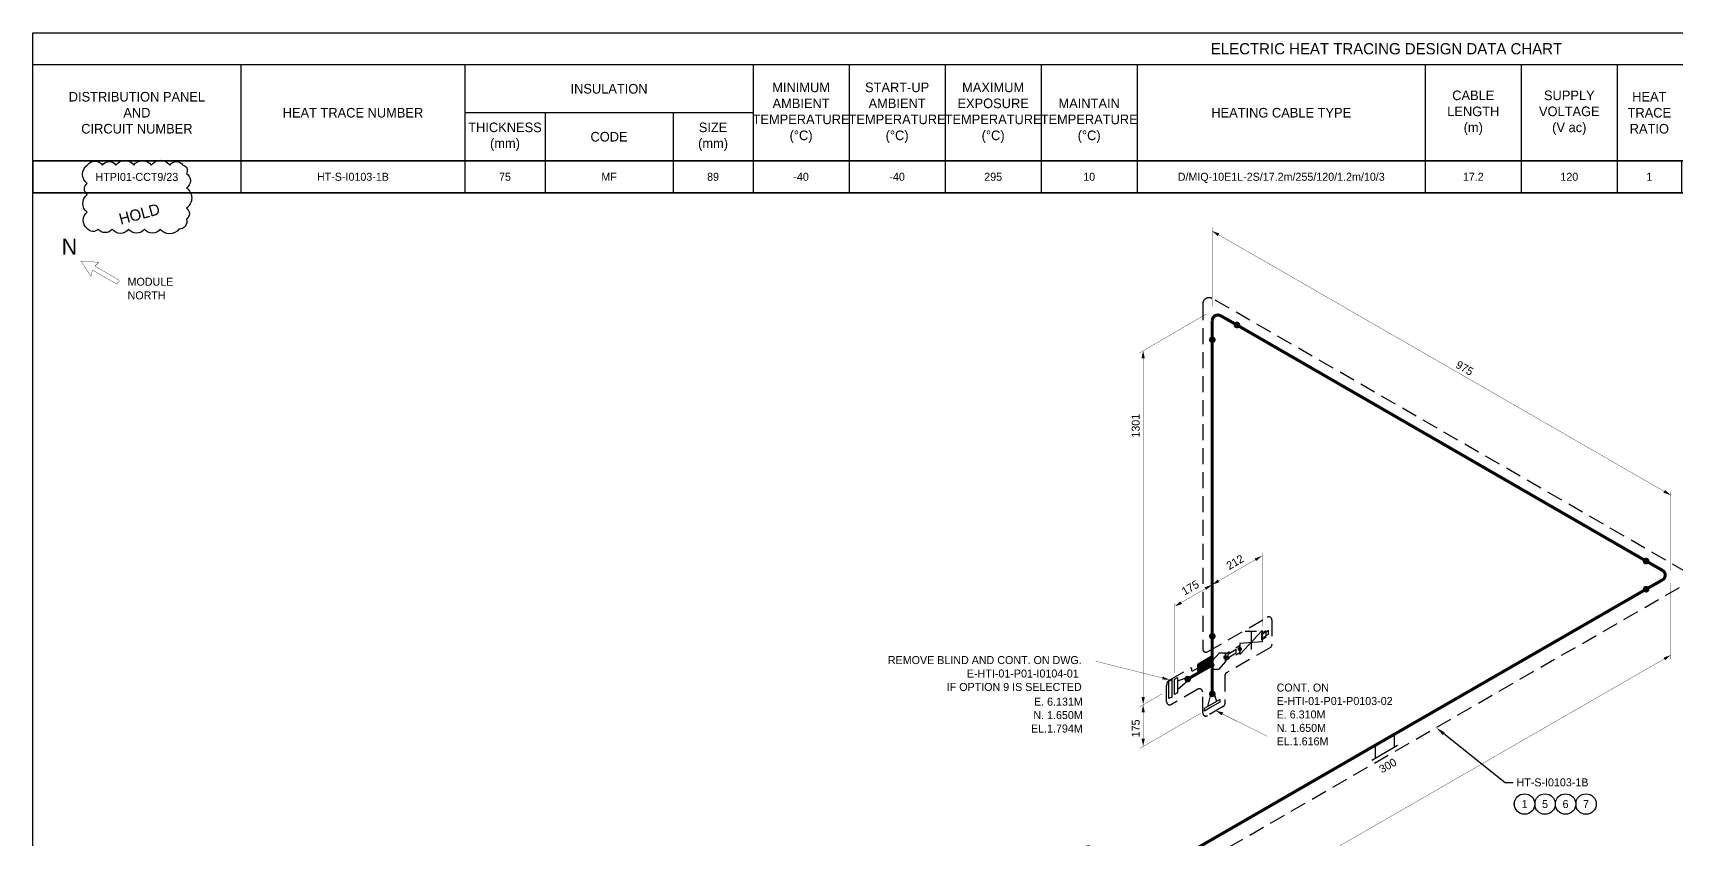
# Model space of a CAD drawing. Extents: x 0 to 847, y -42 to 494.
# Drawn here: x 0 to 513, y 242 to 494 of the extents above; entities that cross this region are included whole.
import ezdxf
from ezdxf import colors
from ezdxf.entities.mleader import LeaderData, LeaderLine
from ezdxf.enums import TextEntityAlignment as Align
from ezdxf.math import Vec2, Vec3

# ---------------------------------------------------------------- set-up
doc = ezdxf.new("R2010")
doc.units = 0
doc.header["$LTSCALE"] = 10
doc.header["$MEASUREMENT"] = 0
doc.linetypes.add('DASHED', pattern=[0.75, 0.5, -0.25])
for name, color, linetype in [('DIMENSION', 2, 'Continuous'), ('HEAT_TRACE', 3, 'DASHED'), ('HOLD', 1, 'Continuous'), ('PIPE', 7, 'Continuous'), ('SYMBOL-3', 3, 'Continuous'), ('TABLE-1', 1, 'Continuous'), ('TABLE-7', 7, 'Continuous'), ('TEXT-2', 2, 'Continuous'), ('TEXT2', 40, 'Continuous'), ('TITLE', 7, 'Continuous'), ('WELDS', 7, 'Continuous'), ('Wipeout', 7, 'Continuous')]:
    doc.layers.add(name, color=color, linetype=linetype)
doc.styles.add('framdcn', font='', dxfattribs={"height": 2.4})
doc.styles.add('Scovan Elec', font='')
doc.styles.get("Standard").update_dxf_attribs({"font": ''})
doc.styles.get('framdcn').set_extended_font_data('Franklin Gothic Medium Cond')
doc.styles.get('Scovan Elec').set_extended_font_data('Franklin Gothic Medium Cond')
doc.styles.get('Standard').set_extended_font_data('Franklin Gothic Medium Cond')

# ---------------------------------------------------------------- blocks, each defined once
blk = doc.blocks.new('*T18')
at = {"layer": 'TABLE-7', "color": 0, "linetype": 'ByBlock', "lineweight": -2, "transparency": 16777216}
for p, q in [((0, 0), (843.77, 0)), ((0, 0), (0, -10)), ((65, 0), (65, -10)), ((135, 0), (135, -10)), ((160, 0), (160, -10)), ((200, 0), (200, -10)), ((225, 0), (225, -10)), ((255, 0), (255, -10)), ((285, 0), (285, -10)), ((315, 0), (315, -10)), ((345, 0), (345, -10)), ((435, 0), (435, -10)), ((465, 0), (465, -10)), ((495, 0), (495, -10)), ((515, 0), (515, -10)), ((545, 0), (545, -10)), ((575, 0), (575, -10)), ((605, 0), (605, -10)), ((635, 0), (635, -10)), ((665, 0), (665, -10)), ((700, 0), (700, -10)), ((730, 0), (730, -10)), ((770, 0), (770, -10)), ((808, 0), (808, -10)), ((843.77, 0), (843.77, -10)), ((0, -10), (843.77, -10))]:
    blk.add_line(p, q, dxfattribs=at)
blk = doc.blocks.new('Heat_Trace_Design_Data')
at = {"layer": 'TEXT-2', "style": 'Scovan Elec'}
blk.add_attdef('PNL#-CKT#_1', text='', height=2.5, dxfattribs=at).set_placement((32.5, -5), align=Align.MIDDLE)
for tag, p in [('TRACE#_1', (100, -5)), ('INSU.THK_1', (147.5, -5)), ('INSU.CODE_1', (180, -5)), ('INSU.SIZE_1', (212.5, -5)), ('MIN.TEMP_1', (240, -5)), ('STARTUP.TEMP_1', (270, -5)), ('EXP.TEMP_1', (300, -5)), ('MAINT.TEMP_1', (330, -5)), ('CABLE.TYPE_1', (390, -5)), ('CABLE.LENGTH_1', (450, -5)), ('SUPPLY.VOLT_1', (480, -5)), ('HT.RATIO_1', (505, -5)), ('OPER.CURRENT_1', (530, -5)), ('COLD.CURRENT_1', (560, -5)), ('OPER.WATT_1', (590, -5)), ('COLD.WATT_1', (620, -5)), ('HEATER.OUTPUT_1', (650, -5)), ('PIPE.MAT_1', (682.5, -5)), ('HEAT.LOSS_1', (715, -5)), ('AREA.CLASS_1', (750, -5)), ('TEMPERATURE.CODE_1', (789, -5)), ('HI.LIMIT.SET.PT_1', (825.89, -5))]:
    blk.add_attdef(tag, text='', height=2.5, dxfattribs=at).set_placement(p, align=Align.MIDDLE_CENTER)
blk = doc.blocks.new('NorthDatum')
at = {"style": 'Scovan Elec'}
blk.add_text('NORTH', height=2.5, dxfattribs=at).set_placement((0, -2.13), align=Align.MIDDLE_LEFT)
blk.add_attdef('NA_DATUM', text='', height=2.5, dxfattribs=at).set_placement((0, 2.13), align=Align.MIDDLE_LEFT)
blk = doc.blocks.new('block1')
at = {"layer": 'TEXT2', "style": 'framdcn'}
for s, p in [('E. 6.310M', (0, 0)), ('N. 1.650M', (0, -4.2)), ('EL.1.616M', (0, -8.4))]:
    blk.add_text(s, height=2.5, dxfattribs=at).set_placement(p)
blk = doc.blocks.new('block4')
at = {"layer": 'TEXT2', "style": 'framdcn'}
for s, p in [('E. 6.131M', (0, 0)), ('N. 1.650M', (0, -4.2)), ('EL.1.794M', (0, -8.4))]:
    blk.add_text(s, height=2.5, dxfattribs=at).set_placement(p, align=Align.RIGHT)
blk = doc.blocks.new('block11')
at = {"layer": 'PIPE', "linetype": 'ByBlock', "flags": 128}
for points in [[(-2.4, -0.5), (2.4, 2.2)], [(0, 0), (-2.4, -1.4)], [(-1.4, 0), (-0.5, 3.8)], [(-0.5, 3.8), (0.5, 4.4)], [(2.4, 1.4), (0, 0)], [(0.5, 4.4), (1.3, 1.6)], [(2.4, 2.2), (2.4, 1.4)], [(-2.4, -1.4), (-2.4, -0.5)]]:
    blk.add_lwpolyline(points, dxfattribs=at)
at = {"flags": 1}
for tag in ['Tag', 'UCI', 'Pipe Ref', 'Description', 'Key']:
    blk.add_attdef(tag, (0, 0), '', height=1, dxfattribs=at)
blk = doc.blocks.new('block12')
at = {"layer": 'PIPE', "linetype": 'ByBlock', "const_width": 0.95, "flags": 128}
for points in [[(0, 18), (0, 9)], [(-7.7, 4.6), (0, 9)], [(0, 9), (0, 0)]]:
    blk.add_lwpolyline(points, dxfattribs=at)
at = {"flags": 1}
for tag in ['Tag', 'UCI', 'Pipe Ref', 'Description', 'Key']:
    blk.add_attdef(tag, (0, 0), '', height=1, dxfattribs=at)
blk = doc.blocks.new('block13')
at = {"layer": 'PIPE', "linetype": 'ByBlock', "flags": 128}
for points in [[(2.1, 3.7), (0, 1.3)], [(0, 1.3), (0, 0)], [(0, 0), (0, -1.3)], [(4.2, 3.7), (2.1, 3.7)], [(2.1, -1.3), (4.2, 1.1)], [(4.1, 3.5), (5.4, 4.2)], [(4.1, 1.3), (4.1, 3.5)], [(5.4, 2.1), (4.1, 1.3)], [(4.2, 1.1), (4.2, 3.7)], [(0, -1.3), (2.1, -1.3)]]:
    blk.add_lwpolyline(points, dxfattribs=at)
at = {"flags": 1}
for tag in ['Tag', 'UCI', 'Pipe Ref', 'Description', 'Key']:
    blk.add_attdef(tag, (0, 0), '', height=1, dxfattribs=at)
blk = doc.blocks.new('block14')
at = {"layer": 'PIPE', "linetype": 'ByBlock', "flags": 128}
for points in [[(2.7, 2.1), (0, 0.5)], [(0, -0.5), (2.7, 1)], [(0, 0.5), (0, 0)], [(0, 0), (0, -0.5)], [(2.7, 1), (2.7, 2.1)]]:
    blk.add_lwpolyline(points, dxfattribs=at)
at = {"flags": 1}
for tag in ['Tag', 'UCI', 'Pipe Ref', 'Description', 'Key']:
    blk.add_attdef(tag, (0, 0), '', height=1, dxfattribs=at)
blk = doc.blocks.new('block15')
at = {"layer": 'PIPE', "linetype": 'ByBlock', "flags": 128}
for points in [[(1.3, -2), (8.3, 5.5)], [(6.5, 5.2), (3, 5.2)], [(4.8, 5.2), (4.8, -0.4)], [(8.2, 4.8), (9.5, 5.5)], [(8.3, 5.5), (8.3, 2)], [(1.3, 0.8), (0, 0)], [(8.3, 2), (1.3, 1.4)], [(1.3, 1.4), (1.3, -0.3)], [(1.3, -1.4), (1.3, 0.8)], [(8.2, 2.6), (8.2, 4.8)], [(9.5, 3.4), (8.2, 2.6)], [(0, -2.1), (1.3, -1.4)], [(1.3, -0.3), (1.3, -2)]]:
    blk.add_lwpolyline(points, dxfattribs=at)
at = {"flags": 1}
for tag in ['Tag', 'UCI', 'Pipe Ref', 'Description', 'Key']:
    blk.add_attdef(tag, (0, 0), '', height=1, dxfattribs=at)
blk = doc.blocks.new('block16')
at = {"layer": 'PIPE', "linetype": 'ByBlock', "flags": 128}
for points in [[(1.3, 1.6), (0, 0.3)], [(0, 0.3), (0, 0)], [(0, -0.4), (1.3, 0)], [(0, 0), (0, -0.4)], [(2.1, 1.8), (1.3, 1.3)], [(1.3, 0), (1.3, 1.6)], [(1.3, 0.2), (2.1, 0.7)], [(2.1, 0.7), (2.1, 1.8)]]:
    blk.add_lwpolyline(points, dxfattribs=at)
at = {"flags": 1}
for tag in ['Tag', 'UCI', 'Pipe Ref', 'Description', 'Key']:
    blk.add_attdef(tag, (0, 0), '', height=1, dxfattribs=at)
blk = doc.blocks.new('block17')
at = {"layer": 'PIPE', "linetype": 'ByBlock', "flags": 128}
for points in [[(-0.9, 1.9), (0, 2.4)], [(-0.9, -2.9), (-0.9, 1.9)], [(0, 2.4), (0, 0)], [(3.2, 2.4), (0, 1.3)], [(0, -1.4), (3.2, 1.4)], [(0, 0), (0, -2.4)], [(3.2, 1.4), (3.2, 2.4)], [(0, -2.4), (-0.9, -2.9)]]:
    blk.add_lwpolyline(points, dxfattribs=at)
at = {"flags": 1}
for tag in ['Tag', 'UCI', 'Pipe Ref', 'Description', 'Key']:
    blk.add_attdef(tag, (0, 0), '', height=1, dxfattribs=at)
blk = doc.blocks.new('block18')
at = {"layer": 'PIPE', "linetype": 'ByBlock', "flags": 128}
for points in [[(-1, 2.2), (0, 2.8)], [(-1, -3.3), (-1, 2.2)], [(0, 2.8), (0, 0)], [(0, 0), (0, -2.8)], [(0, -2.8), (-1, -3.3)]]:
    blk.add_lwpolyline(points, dxfattribs=at)
at = {"flags": 1}
for tag in ['Tag', 'UCI', 'Pipe Ref', 'Description', 'Key']:
    blk.add_attdef(tag, (0, 0), '', height=1, dxfattribs=at)
blk = doc.blocks.new('block20')
at = {"layer": 'PIPE', "linetype": 'ByBlock', "const_width": 0.95, "flags": 128}
for points in [[(0.87, 1.5), (0.59, 1.63), (0.3, 1.71), (0, 1.73), (-0.3, 1.71), (-0.59, 1.63), (-0.87, 1.5), (-1.11, 1.33), (-1.33, 1.11), (-1.5, 0.87), (-1.63, 0.59), (-1.71, 0.3), (-1.73, 0)], [(-1.73, 0), (-1.73, -6)], [(5.97, -1.4), (0.87, 1.5)]]:
    blk.add_lwpolyline(points, dxfattribs=at)
at = {"flags": 1}
for tag in ['Tag', 'UCI', 'Pipe Ref', 'Description', 'Key']:
    blk.add_attdef(tag, (0, 0), '', height=1, dxfattribs=at)
blk = doc.blocks.new('block22')
at = {"layer": 'PIPE', "linetype": 'ByBlock', "const_width": 0.95, "flags": 128}
for points in [[(0.87, 1.5), (-4.23, 4.4)], [(0.87, -1.5), (0.87, -1.5), (1.11, -1.33), (1.33, -1.11), (1.5, -0.87), (1.63, -0.59), (1.71, -0.3), (1.73, 0), (1.71, 0.3), (1.63, 0.59), (1.5, 0.87), (1.33, 1.11), (1.11, 1.33), (0.87, 1.5)], [(-4.23, -4.4), (0.87, -1.5)]]:
    blk.add_lwpolyline(points, dxfattribs=at)
at = {"flags": 1}
for tag in ['Tag', 'UCI', 'Pipe Ref', 'Description', 'Key']:
    blk.add_attdef(tag, (0, 0), '', height=1, dxfattribs=at)
blk = doc.blocks.new('block23')
at = {"layer": 'PIPE', "linetype": 'ByBlock', "const_width": 0.95, "flags": 128}
for points in [[(-81.7, -47.1), (0, 0)], [(-177.3, -102.3), (-81.7, -47.1)]]:
    blk.add_lwpolyline(points, dxfattribs=at)
at = {"flags": 1}
for tag in ['Tag', 'UCI', 'Pipe Ref', 'Description', 'Key']:
    blk.add_attdef(tag, (0, 0), '', height=1, dxfattribs=at)
blk = doc.blocks.new('block24')
at = {"layer": 'PIPE', "linetype": 'ByBlock', "flags": 128}
for points in [[(-8, -4.6), (0, 0)], [(-7, 0), (-7, -4)], [(-1, 3.5), (-1, -0.5)]]:
    blk.add_lwpolyline(points, dxfattribs=at)
at = {"flags": 1}
for tag in ['Tag', 'UCI', 'Pipe Ref', 'Description', 'Key']:
    blk.add_attdef(tag, (0, 0), '', height=1, dxfattribs=at)
blk = doc.blocks.new('block34')
at = {"layer": 'WELDS'}
h = blk.add_hatch(color=256, dxfattribs=at)
edge = h.paths.add_edge_path(flags=0)
edge.add_arc((0, 0), 1.05, 0, 360)
at = {"flags": 1}
for tag in ['Tag', 'UCI', 'Pipe Ref', 'Description', 'Key']:
    blk.add_attdef(tag, (0, 0), '', height=1, dxfattribs=at)
blk = doc.blocks.new('block35')
at = {"layer": 'WELDS'}
h = blk.add_hatch(color=256, dxfattribs=at)
edge = h.paths.add_edge_path(flags=0)
edge.add_arc((0, 0), 0.7, 0, 360)
at = {"flags": 1}
for tag in ['Tag', 'UCI', 'Pipe Ref', 'Description', 'Key']:
    blk.add_attdef(tag, (0, 0), '', height=1, dxfattribs=at)
blk = doc.blocks.new('block36')
at = {"layer": 'WELDS'}
h = blk.add_hatch(color=256, dxfattribs=at)
edge = h.paths.add_edge_path(flags=0)
edge.add_arc((0, 0), 0.7, 0, 360)
at = {"flags": 1}
for tag in ['Tag', 'UCI', 'Pipe Ref', 'Description', 'Key']:
    blk.add_attdef(tag, (0, 0), '', height=1, dxfattribs=at)
blk = doc.blocks.new('block37')
at = {"layer": 'WELDS'}
h = blk.add_hatch(color=256, dxfattribs=at)
edge = h.paths.add_edge_path(flags=0)
edge.add_arc((0, 0), 0.7, 0, 360)
at = {"flags": 1}
for tag in ['Tag', 'UCI', 'Pipe Ref', 'Description', 'Key']:
    blk.add_attdef(tag, (0, 0), '', height=1, dxfattribs=at)
blk = doc.blocks.new('block38')
at = {"layer": 'WELDS'}
h = blk.add_hatch(color=256, dxfattribs=at)
edge = h.paths.add_edge_path(flags=0)
edge.add_arc((0, 0), 1.05, 0, 360)
at = {"flags": 1}
for tag in ['Tag', 'UCI', 'Pipe Ref', 'Description', 'Key']:
    blk.add_attdef(tag, (0, 0), '', height=1, dxfattribs=at)
blk = doc.blocks.new('block39')
at = {"layer": 'WELDS'}
h = blk.add_hatch(color=256, dxfattribs=at)
edge = h.paths.add_edge_path(flags=0)
edge.add_arc((0, 0), 1.05, 0, 360)
at = {"flags": 1}
for tag in ['Tag', 'UCI', 'Pipe Ref', 'Description', 'Key']:
    blk.add_attdef(tag, (0, 0), '', height=1, dxfattribs=at)
blk = doc.blocks.new('block40')
at = {"layer": 'WELDS'}
h = blk.add_hatch(color=256, dxfattribs=at)
edge = h.paths.add_edge_path(flags=0)
edge.add_arc((0, 0), 1.05, 0, 360)
at = {"flags": 1}
for tag in ['Tag', 'UCI', 'Pipe Ref', 'Description', 'Key']:
    blk.add_attdef(tag, (0, 0), '', height=1, dxfattribs=at)
blk = doc.blocks.new('block41')
at = {"layer": 'WELDS'}
h = blk.add_hatch(color=256, dxfattribs=at)
edge = h.paths.add_edge_path(flags=0)
edge.add_arc((0, 0), 1.05, 0, 360)
at = {"flags": 1}
for tag in ['Tag', 'UCI', 'Pipe Ref', 'Description', 'Key']:
    blk.add_attdef(tag, (0, 0), '', height=1, dxfattribs=at)
blk = doc.blocks.new('block42')
at = {"layer": 'WELDS'}
h = blk.add_hatch(color=256, dxfattribs=at)
edge = h.paths.add_edge_path(flags=0)
edge.add_arc((0, 0), 1.05, 0, 360)
at = {"flags": 1}
for tag in ['Tag', 'UCI', 'Pipe Ref', 'Description', 'Key']:
    blk.add_attdef(tag, (0, 0), '', height=1, dxfattribs=at)
blk = doc.blocks.new('block43')
at = {"layer": 'WELDS'}
h = blk.add_hatch(color=256, dxfattribs=at)
edge = h.paths.add_edge_path(flags=0)
edge.add_arc((0, 0), 1.05, 0, 360)
at = {"flags": 1}
for tag in ['Tag', 'UCI', 'Pipe Ref', 'Description', 'Key']:
    blk.add_attdef(tag, (0, 0), '', height=1, dxfattribs=at)
blk = doc.blocks.new('*U84')
blk.add_wipeout([(0, 3.2), (-0.4, 3.17), (-0.8, 3.1), (-1.18, 2.98), (-1.54, 2.8), (-1.88, 2.59), (-2.19, 2.33), (-2.47, 2.04), (-2.7, 1.71), (-2.9, 1.36), (-3.04, 0.99), (-3.14, 0.6), (-3.19, 0.2), (-3.19, -0.2), (-3.14, -0.6), (-3.04, -0.99), (-2.9, -1.36), (-2.7, -1.71), (-2.47, -2.04), (-2.19, -2.33), (-1.88, -2.59), (-1.54, -2.8), (-1.18, -2.98), (-0.8, -3.1), (-0.4, -3.17), (0, -3.2), (0.4, -3.17), (0.8, -3.1), (1.18, -2.98), (1.54, -2.8), (1.88, -2.59), (2.19, -2.33), (2.47, -2.04), (2.7, -1.71), (2.9, -1.36), (3.04, -0.99), (3.14, -0.6), (3.19, -0.2), (3.19, 0.2), (3.14, 0.6), (3.04, 0.99), (2.9, 1.36), (2.7, 1.71), (2.47, 2.04), (2.19, 2.33), (1.88, 2.59), (1.54, 2.8), (1.18, 2.98), (0.8, 3.1), (0.4, 3.17)]).dxf.layer = 'Wipeout'
blk.add_circle((0, 0), 3.2)
at = {"color": 2}
blk.add_attdef('TAG1', text='', height=2.5, dxfattribs=at).set_placement((0, 0), align=Align.MIDDLE)
blk.add_attdef('TAG2', text='', height=2.5, dxfattribs=at).set_placement((3, -3), align=Align.MIDDLE_LEFT)
blk = doc.blocks.new('*U85')
blk.add_wipeout([(0, 3.2), (-0.4, 3.17), (-0.8, 3.1), (-1.18, 2.98), (-1.54, 2.8), (-1.88, 2.59), (-2.19, 2.33), (-2.47, 2.04), (-2.7, 1.71), (-2.9, 1.36), (-3.04, 0.99), (-3.14, 0.6), (-3.19, 0.2), (-3.19, -0.2), (-3.14, -0.6), (-3.04, -0.99), (-2.9, -1.36), (-2.7, -1.71), (-2.47, -2.04), (-2.19, -2.33), (-1.88, -2.59), (-1.54, -2.8), (-1.18, -2.98), (-0.8, -3.1), (-0.4, -3.17), (0, -3.2), (0.4, -3.17), (0.8, -3.1), (1.18, -2.98), (1.54, -2.8), (1.88, -2.59), (2.19, -2.33), (2.47, -2.04), (2.7, -1.71), (2.9, -1.36), (3.04, -0.99), (3.14, -0.6), (3.19, -0.2), (3.19, 0.2), (3.14, 0.6), (3.04, 0.99), (2.9, 1.36), (2.7, 1.71), (2.47, 2.04), (2.19, 2.33), (1.88, 2.59), (1.54, 2.8), (1.18, 2.98), (0.8, 3.1), (0.4, 3.17)]).dxf.layer = 'Wipeout'
blk.add_circle((0, 0), 3.2)
at = {"color": 2}
blk.add_attdef('TAG1', text='', height=2.5, dxfattribs=at).set_placement((0, 0), align=Align.MIDDLE)
blk.add_attdef('TAG2', text='', height=2.5, dxfattribs=at).set_placement((3, -3), align=Align.MIDDLE_LEFT)
blk = doc.blocks.new('*U86')
blk.add_wipeout([(0, 3.2), (-0.4, 3.17), (-0.8, 3.1), (-1.18, 2.98), (-1.54, 2.8), (-1.88, 2.59), (-2.19, 2.33), (-2.47, 2.04), (-2.7, 1.71), (-2.9, 1.36), (-3.04, 0.99), (-3.14, 0.6), (-3.19, 0.2), (-3.19, -0.2), (-3.14, -0.6), (-3.04, -0.99), (-2.9, -1.36), (-2.7, -1.71), (-2.47, -2.04), (-2.19, -2.33), (-1.88, -2.59), (-1.54, -2.8), (-1.18, -2.98), (-0.8, -3.1), (-0.4, -3.17), (0, -3.2), (0.4, -3.17), (0.8, -3.1), (1.18, -2.98), (1.54, -2.8), (1.88, -2.59), (2.19, -2.33), (2.47, -2.04), (2.7, -1.71), (2.9, -1.36), (3.04, -0.99), (3.14, -0.6), (3.19, -0.2), (3.19, 0.2), (3.14, 0.6), (3.04, 0.99), (2.9, 1.36), (2.7, 1.71), (2.47, 2.04), (2.19, 2.33), (1.88, 2.59), (1.54, 2.8), (1.18, 2.98), (0.8, 3.1), (0.4, 3.17)]).dxf.layer = 'Wipeout'
blk.add_circle((0, 0), 3.2)
at = {"color": 2}
blk.add_attdef('TAG1', text='', height=2.5, dxfattribs=at).set_placement((0, 0), align=Align.MIDDLE)
blk.add_attdef('TAG2', text='', height=2.5, dxfattribs=at).set_placement((3, -3), align=Align.MIDDLE_LEFT)
blk = doc.blocks.new('*U87')
blk.add_wipeout([(0, 3.2), (-0.4, 3.17), (-0.8, 3.1), (-1.18, 2.98), (-1.54, 2.8), (-1.88, 2.59), (-2.19, 2.33), (-2.47, 2.04), (-2.7, 1.71), (-2.9, 1.36), (-3.04, 0.99), (-3.14, 0.6), (-3.19, 0.2), (-3.19, -0.2), (-3.14, -0.6), (-3.04, -0.99), (-2.9, -1.36), (-2.7, -1.71), (-2.47, -2.04), (-2.19, -2.33), (-1.88, -2.59), (-1.54, -2.8), (-1.18, -2.98), (-0.8, -3.1), (-0.4, -3.17), (0, -3.2), (0.4, -3.17), (0.8, -3.1), (1.18, -2.98), (1.54, -2.8), (1.88, -2.59), (2.19, -2.33), (2.47, -2.04), (2.7, -1.71), (2.9, -1.36), (3.04, -0.99), (3.14, -0.6), (3.19, -0.2), (3.19, 0.2), (3.14, 0.6), (3.04, 0.99), (2.9, 1.36), (2.7, 1.71), (2.47, 2.04), (2.19, 2.33), (1.88, 2.59), (1.54, 2.8), (1.18, 2.98), (0.8, 3.1), (0.4, 3.17)]).dxf.layer = 'Wipeout'
blk.add_circle((0, 0), 3.2)
at = {"color": 2}
blk.add_attdef('TAG1', text='', height=2.5, dxfattribs=at).set_placement((0, 0), align=Align.MIDDLE)
blk.add_attdef('TAG2', text='', height=2.5, dxfattribs=at).set_placement((3, -3), align=Align.MIDDLE_LEFT)
blk = doc.blocks.new('*U93')
h = blk.add_hatch(color=256)
h.dxf.hatch_style = 1
edge = h.paths.add_edge_path()
edge.add_ellipse((1.95, 0.25), major_axis=(0.153, 0.265), ratio=0.57735, start_angle=225, end_angle=315)
edge.add_line((2.17, 0.37), (2.17, 2.13))
edge.add_ellipse((1.95, 2), major_axis=(0.153, 0.265), ratio=0.57735, start_angle=-45, end_angle=45)
edge.add_line((1.95, 2.25), (-1.95, 0))
edge.add_ellipse((-1.95, -0.25), major_axis=(0.153, 0.265), ratio=0.57735, start_angle=45, end_angle=135)
edge.add_line((-2.17, -0.37), (-2.17, -2.12))
edge.add_ellipse((-1.95, -2), major_axis=(0.153, 0.265), ratio=0.57735, start_angle=135, end_angle=225)
edge.add_line((-1.95, -2.25), (1.95, 0))
at = {"extrusion": (0, 0.816497, 0.57735)}
for p, q in [((1.95, 2.25), (-1.95, 0)), ((-1.95, -2.25), (1.95, 0)), ((2.17, 0.38), (2.17, 2.12)), ((-2.17, -0.38), (-2.17, -2.12))]:
    blk.add_line(p, q, dxfattribs=at)
for centre, start_param, end_param in [((-1.95, -0.25), 0.785398, 2.356194), ((1.95, 2), -0.785398, 0.785398), ((1.95, 0.25), 3.926991, 5.497787), ((-1.95, -2), 2.356194, 3.926991)]:
    blk.add_ellipse(centre, major_axis=(0.153, 0.265), ratio=0.57735, start_param=start_param, end_param=end_param)

msp = doc.modelspace()

# ---------------------------------------------------------------- hatches: boundary and pattern name
at = {"layer": 'DIMENSION'}
for points in [[(368.37, 432.4), (370.67, 431.6), (370.17, 430.8)], [(346.87, 395), (347.37, 392.6), (346.37, 392.6)], [(511.7, 349.8), (509.4, 350.6), (509.9, 351.4)], [(383.97, 330.8), (382.17, 329.2), (381.67, 330)], [(368.37, 321.8), (366.57, 320.2), (366.07, 321)], [(368.37, 321.8), (370.17, 323.4), (370.67, 322.6)], [(356.67, 315), (358.47, 316.6), (358.97, 315.8)], [(511.7, 299.8), (509.9, 298.2), (509.4, 299)], [(346.87, 284.3), (346.37, 286.7), (347.37, 286.7)], [(346.87, 284.3), (347.37, 281.9), (346.37, 281.9)], [(346.87, 271.3), (346.37, 273.7), (347.37, 273.7)]]:
    msp.add_hatch(color=256, dxfattribs=at).paths.add_polyline_path(points)
at = {"layer": 'TEXT2'}
for points in [[(355.17, 292.1), (352.77, 292.2), (352.97, 293.1)], [(369.5, 282.47), (371.9, 281.87), (371.4, 280.97)]]:
    msp.add_hatch(color=256, dxfattribs=at).paths.add_polyline_path(points)

# ---------------------------------------------------------------- linework, layer by layer
at = {"layer": 'DIMENSION', "linetype": 'ByBlock', "const_width": 0.1, "flags": 128}
for points in [[(368.47, 408.8), (368.47, 433.5)], [(511.7, 349.8), (369.79, 431.58)], [(366.57, 406.4), (345.77, 394.3)], [(346.87, 395), (346.87, 284.3)], [(511.7, 326.2), (511.7, 350.9)], [(383.97, 330.8), (368.37, 321.8)], [(384.07, 308.7), (384.07, 331.8)], [(368.37, 321.8), (356.67, 315)], [(368.47, 320.5), (368.47, 322.9)], [(511.7, 322.4), (511.7, 298.5)], [(356.77, 294.2), (356.77, 316.1)], [(511.7, 299.8), (326.6, 193.1)], [(352.77, 287.7), (345.77, 283.6)], [(346.87, 284.3), (346.87, 271.3)], [(364.97, 281.7), (345.77, 270.6)]]:
    msp.add_lwpolyline(points, dxfattribs=at)
at = {"layer": 'HEAT_TRACE'}
msp.add_lwpolyline([(516.62, 325.73), (368.46, 411.27, 0.57735), (365.46, 409.54), (365.46, 301.73, 0.57735), (366.96, 300.87), (385.61, 311.63, -0.57735), (387.11, 310.77), (387.11, 303.08, -0.267949), (386.61, 302.21), (372.89, 294.29, 0.267949), (372.39, 293.42), (372.39, 284.58, -0.267949), (371.89, 283.71), (366.96, 280.87, -0.57735), (365.46, 281.73), (365.46, 288.27, 0.57735), (363.96, 289.13), (355.7, 284.37, -0.57735), (354.2, 285.23), (354.2, 290.35, -0.267949), (355.2, 292.08), (361.62, 295.78, -0.57735), (362, 295.57), (362, 295.12, 0.57735), (362.37, 294.91), (363.83, 295.75)], format="xyb", dxfattribs=at)
at = {"layer": 'HOLD'}
msp.add_lwpolyline([(17, 453, -0.520567), (21.77, 453, -0.520567), (25.95, 453, -0.520567), (31.57, 453, -0.520567), (37.01, 453, -0.520567), (42.75, 453, -0.520567), (46.87, 453, -0.520567), (48, 450.41, -0.520567), (48, 445.81, -0.520567), (48, 439.57, -0.520567), (48, 436.1, -0.520567), (45.6, 433, -0.520567), (39.8, 433, -0.520567), (34.87, 433, -0.520567), (29.92, 433, -0.520567), (24.75, 433, -0.520567), (20.42, 433, -0.520567), (17, 433.22, -0.520567), (17, 438.27, -0.520567), (17, 443.78, -0.520567), (17, 447.28, -0.520567)], format="xyb", close=True, dxfattribs=at)
at = {"layer": 'PIPE', "linetype": 'ByBlock', "const_width": 0.95, "flags": 128}
for points in [[(504, 329.2), (376.72, 402.68)], [(368.47, 398), (368.47, 305.7)]]:
    msp.add_lwpolyline(points, dxfattribs=at)
at = {"layer": 'TABLE-1'}
for points in [[(843.77, 484.34), (0, 484.34)], [(225, 469.34), (135, 469.34)], [(843.77, 454.34), (0, 454.34)], [(843.77, 444.34), (0, 444.34)]]:
    msp.add_lwpolyline(points, dxfattribs=at)
at = {"layer": 'TABLE-7'}
for points in [[(65, 484.34), (65, 454.34)], [(135, 484.34), (135, 454.34)], [(225, 484.34), (225, 454.34)], [(255, 484.34), (255, 454.34)], [(285, 484.34), (285, 454.34)], [(315, 484.34), (315, 454.34)], [(345, 484.34), (345, 454.34)], [(435, 484.34), (435, 454.34)], [(465, 484.34), (465, 454.34)], [(495, 484.34), (495, 454.34)], [(160, 469.34), (160, 454.34)], [(200, 469.34), (200, 454.34)]]:
    msp.add_lwpolyline(points, dxfattribs=at)
at = {"layer": 'TEXT2', "linetype": 'ByBlock', "const_width": 0.1, "flags": 128}
for points in [[(18.2, 418.2), (15, 423)], [(15, 423), (20.6, 422.6)], [(20.6, 422.6), (19.4, 421.4)], [(19.4, 421.4), (27, 417)], [(18.6, 420.2), (18.2, 418.2)], [(26.2, 415.8), (18.6, 420.2)], [(27, 417), (26.2, 415.8)], [(332, 297.89), (355.17, 292.1)], [(369.5, 282.47), (385.68, 274.38)]]:
    msp.add_lwpolyline(points, dxfattribs=at)
at = {"layer": 'TITLE'}
msp.add_lwpolyline([(0, 494.34), (843.77, 494.34), (843.77, 0), (0, 0)], close=True, dxfattribs=at)

# ---------------------------------------------------------------- block references
msp.add_blockref('*T18', (0, 454.34))
ref = msp.add_blockref('Heat_Trace_Design_Data', (0, 454.34))
ref.add_attrib('PNL#-CKT#_1', 'HTPI01-CCT9/23', dxfattribs={"layer": 'TEXT-2', "height": 2.5, "style": 'Scovan Elec'}).set_placement((32.5, 449.34), align=Align.MIDDLE)
ref.add_attrib('TRACE#_1', 'HT-S-I0103-1B', dxfattribs={"layer": 'TEXT-2', "height": 2.5, "style": 'Scovan Elec'}).set_placement((100, 449.34), align=Align.MIDDLE_CENTER)
ref.add_attrib('INSU.THK_1', '75', dxfattribs={"layer": 'TEXT-2', "height": 2.5, "style": 'Scovan Elec'}).set_placement((147.5, 449.34), align=Align.MIDDLE_CENTER)
ref.add_attrib('INSU.CODE_1', 'MF', dxfattribs={"layer": 'TEXT-2', "height": 2.5, "style": 'Scovan Elec'}).set_placement((180, 449.34), align=Align.MIDDLE_CENTER)
ref.add_attrib('INSU.SIZE_1', '89', dxfattribs={"layer": 'TEXT-2', "height": 2.5, "style": 'Scovan Elec'}).set_placement((212.5, 449.34), align=Align.MIDDLE_CENTER)
ref.add_attrib('MIN.TEMP_1', '-40', dxfattribs={"layer": 'TEXT-2', "height": 2.5, "style": 'Scovan Elec'}).set_placement((240, 449.34), align=Align.MIDDLE_CENTER)
ref.add_attrib('STARTUP.TEMP_1', '-40', dxfattribs={"layer": 'TEXT-2', "height": 2.5, "style": 'Scovan Elec'}).set_placement((270, 449.34), align=Align.MIDDLE_CENTER)
ref.add_attrib('EXP.TEMP_1', '295', dxfattribs={"layer": 'TEXT-2', "height": 2.5, "style": 'Scovan Elec'}).set_placement((300, 449.34), align=Align.MIDDLE_CENTER)
ref.add_attrib('MAINT.TEMP_1', '10', dxfattribs={"layer": 'TEXT-2', "height": 2.5, "style": 'Scovan Elec'}).set_placement((330, 449.34), align=Align.MIDDLE_CENTER)
ref.add_attrib('CABLE.TYPE_1', 'D/MIQ-10E1L-2S/17.2m/255/120/1.2m/10/3', dxfattribs={"layer": 'TEXT-2', "height": 2.5, "style": 'Scovan Elec'}).set_placement((390, 449.34), align=Align.MIDDLE_CENTER)
ref.add_attrib('CABLE.LENGTH_1', '17.2', dxfattribs={"layer": 'TEXT-2', "height": 2.5, "style": 'Scovan Elec'}).set_placement((450, 449.34), align=Align.MIDDLE_CENTER)
ref.add_attrib('SUPPLY.VOLT_1', '120', dxfattribs={"layer": 'TEXT-2', "height": 2.5, "style": 'Scovan Elec'}).set_placement((480, 449.34), align=Align.MIDDLE_CENTER)
ref.add_attrib('HT.RATIO_1', '1', dxfattribs={"layer": 'TEXT-2', "height": 2.5, "style": 'Scovan Elec'}).set_placement((505, 449.34), align=Align.MIDDLE_CENTER)
at = {"layer": 'PIPE'}
for name, p in [('block20', (370.2, 404.4)), ('block22', (508.23, 324.8)), ('block23', (504, 320.4)), ('block12', (368.47, 287.7)), ('block15', (375.77, 302)), ('block16', (383.97, 305.7)), ('block13', (368.47, 296.7)), ('block14', (373.27, 299.5)), ('block17', (357.57, 290.4)), ('block18', (355.87, 289.5)), ('block11', (368.47, 283.7)), ('block24', (426.3, 271.6))]:
    msp.add_blockref(name, p, dxfattribs=at)
at = {"layer": 'SYMBOL-3'}
msp.add_blockref('*U93', (366, 297), dxfattribs=at)
at = {"layer": 'TEXT2'}
msp.add_blockref('NorthDatum', (29.6, 414.4), dxfattribs=at).add_auto_attribs({'NA_DATUM': 'MODULE'})
for name, p in [('block4', (328, 284)), ('block1', (388.57, 280))]:
    msp.add_blockref(name, p, dxfattribs=at)
at = {"layer": 'WELDS'}
for name, p in [('block41', (376.17, 403)), ('block40', (368.47, 398.4)), ('block42', (504, 329.2)), ('block43', (504, 320.4)), ('block39', (368.47, 305.7)), ('block36', (372.57, 299.1)), ('block37', (377.07, 301.7)), ('block38', (360.77, 292.3)), ('block35', (368.47, 296.7)), ('block34', (368.47, 287.7))]:
    msp.add_blockref(name, p, dxfattribs=at)

# ---------------------------------------------------------------- texts
at = {"layer": 'DIMENSION', "style": 'framdcn'}
for s, rotation, p in [('975', -30, (444.27, 389.84)), ('1301', 90, (345.77, 367.8)), ('212', 30, (373.8, 326.4)), ('175', 30, (359.8, 318.4)), ('175', 90, (345.77, 274.1)), ('300', 30, (421.5, 262.8))]:
    msp.add_text(s, height=2.5, rotation=rotation, dxfattribs=at).set_placement(p)
at = {"layer": 'HOLD', "insert": (27, 436), "char_height": 3.5, "attachment_point": 4, "rotation": 15, "style": 'Scovan Elec'}
msp.add_mtext('HOLD', dxfattribs=at)
at = {"layer": 'TEXT-2', "attachment_point": 5, "style": 'Scovan Elec'}
for s, insert, char_height in [('ELECTRIC HEAT TRACING DESIGN DATA CHART', (422.89, 489.34), 3.5), ('INSULATION', (180, 476.84), 3), ('MINIMUM\\PAMBIENT\\PTEMPERATURE\\P(%%DC)', (240, 469.34), 3), ('START-UP\\PAMBIENT\\PTEMPERATURE\\P(%%DC)', (270, 469.34), 3), ('MAXIMUM\\PEXPOSURE\\PTEMPERATURE\\P(%%DC)', (300, 469.34), 3), ('DISTRIBUTION PANEL\\PAND\\PCIRCUIT NUMBER', (32.5, 469.34), 3), ('\\PMAINTAIN\\PTEMPERATURE\\P(%%DC)', (330, 469.34), 3), ('CABLE\\PLENGTH\\P(m)', (450, 469.34), 3), ('SUPPLY\\PVOLTAGE\\P(V ac)', (480, 469.34), 3), ('HEAT\\PTRACE\\PRATIO', (505, 469.34), 3), ('HEAT TRACE NUMBER', (100, 469.34), 3), ('HEATING CABLE TYPE', (390, 469.34), 3), ('THICKNESS\\P(mm)', (147.5, 461.84), 3), ('CODE', (180, 461.84), 3), ('SIZE\\P(mm)', (212.5, 461.84), 3)]:
    msp.add_mtext(s, dxfattribs=dict(at, insert=insert, char_height=char_height))
at = {"layer": 'TEXT2', "style": 'framdcn'}
for s, height, p in [('N', 5, (9, 425)), ('CONT. ON', 2.5, (388.57, 288.4)), ('E-HTI-01-P01-P0103-02 ', 2.5, (388.57, 284.2))]:
    msp.add_text(s, height=height, dxfattribs=at).set_placement(p)
for s, p in [('REMOVE BLIND AND CONT. ON DWG.', (327.67, 297)), ('E-HTI-01-P01-I0104-01 ', (327.67, 292.8)), ('IF OPTION 9 IS SELECTED', (327.67, 288.6))]:
    msp.add_text(s, height=2.5, dxfattribs=at).set_placement(p, align=Align.RIGHT)

# ---------------------------------------------------------------- leaders
at = {"layer": 'TEXT-2'}
ml = msp.add_multileader_mtext('Standard', dxfattribs=at)
ml.set_content('HT-S-I0103-1B', color=256, style='Scovan Elec')
ml.set_leader_properties()
ml.build(insert=Vec2(0, 0))
ml.multileader.update_dxf_attribs({"dogleg_length": 2.5, "arrow_head_size": 3})
ctx = ml.context
ctx.base_point, ctx.char_height, ctx.arrow_head_size, ctx.landing_gap_size, ctx.plane_origin = Vec3(462.5, 260), 2.5, 3, 1, Vec3(468.82, 229.78)
notes = []
notes.append((ctx, [(0, (1, 1, 0), (460, 260), (1, 0), 2.5, [(0, [(438.41, 277.12)], 0, [])])]))
ctx.mtext.insert, ctx.mtext.flow_direction = Vec3(463.5, 261.27), 5
for ctx, leaders in notes:
    for number, flags, end, landing, length, lines in leaders:
        leader = LeaderData()
        leader.index, (leader.has_last_leader_line, leader.has_dogleg_vector, leader.attachment_direction) = number, flags
        leader.last_leader_point, leader.dogleg_vector, leader.dogleg_length = Vec3(end), Vec3(landing), length
        for number, points, colour, breaks in lines:
            line = LeaderLine()
            line.index, line.vertices, line.color, line.breaks = number, Vec3.list(points), colors.encode_raw_color(colour), breaks
            leader.lines.append(line)
        ctx.leaders.append(leader)

# ---------------------------------------------------------------- next in the draw order: block references
msp.add_blockref('*U84', (485.22, 253.24), dxfattribs=at).add_auto_attribs({'TAG1': '7'})

# ---------------------------------------------------------------- next in the draw order: block references
msp.add_blockref('*U85', (478.82, 253.24), dxfattribs=at).add_auto_attribs({'TAG1': '6'})

# ---------------------------------------------------------------- next in the draw order: block references
msp.add_blockref('*U86', (472.42, 253.24), dxfattribs=at).add_auto_attribs({'TAG1': '5'})

# ---------------------------------------------------------------- next in the draw order: block references
msp.add_blockref('*U87', (466.02, 253.24), dxfattribs=at).add_auto_attribs({'TAG1': '1'})

# ---------------------------------------------------------------- next in the draw order: linework, layer by layer
at = {"layer": 'HEAT_TRACE'}
msp.add_lwpolyline([(165.83, 128.74), (160.48, 125.65, 0.267949), (158.48, 122.19), (158.48, 118.96, 0.57735), (161.48, 117.23), (321.03, 209.35, 0.267949), (323.03, 212.81), (323.03, 234.19, -0.267949), (325.03, 237.65), (328.69, 239.77, -0.57735), (331.69, 238.04), (331.69, 218.96, 0.57735), (334.69, 217.23), (516.62, 322.27, 0.57735)], format="xyb", dxfattribs=at)

doc.saveas('drawing.dxf')
